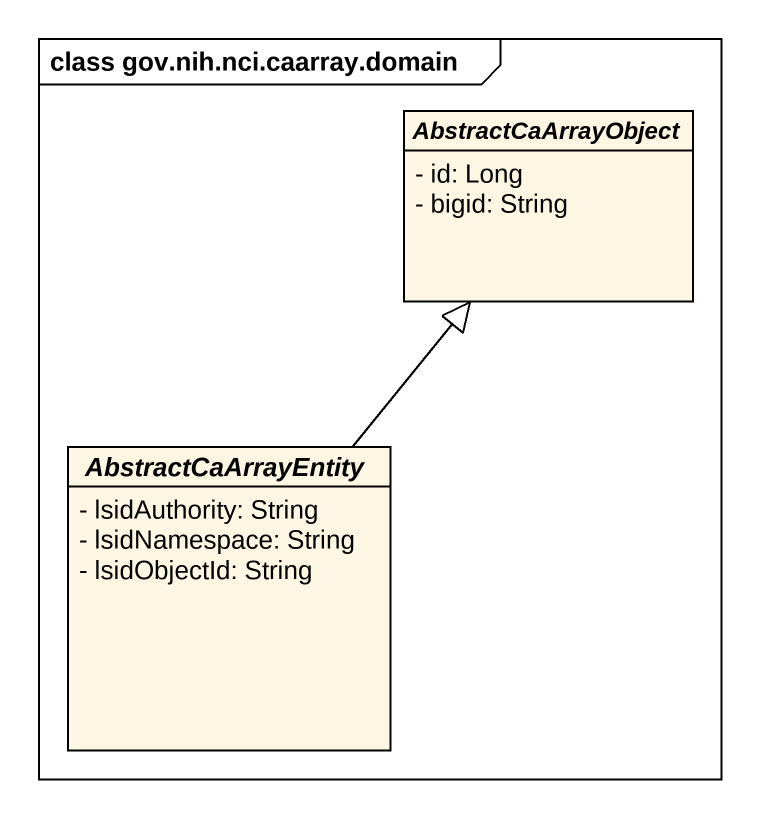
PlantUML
@startuml
mainframe class gov.nih.nci.caarray.domain
hide circle
hide empty members
skinparam classAttributeIconSize 0
abstract class AbstractCaArrayObject {
  - id: Long
  - bigid: String
}
abstract class AbstractCaArrayEntity {
  - lsidAuthority: String
  - lsidNamespace: String
  - lsidObjectId: String
}
AbstractCaArrayEntity -up-|> AbstractCaArrayObject
@enduml
